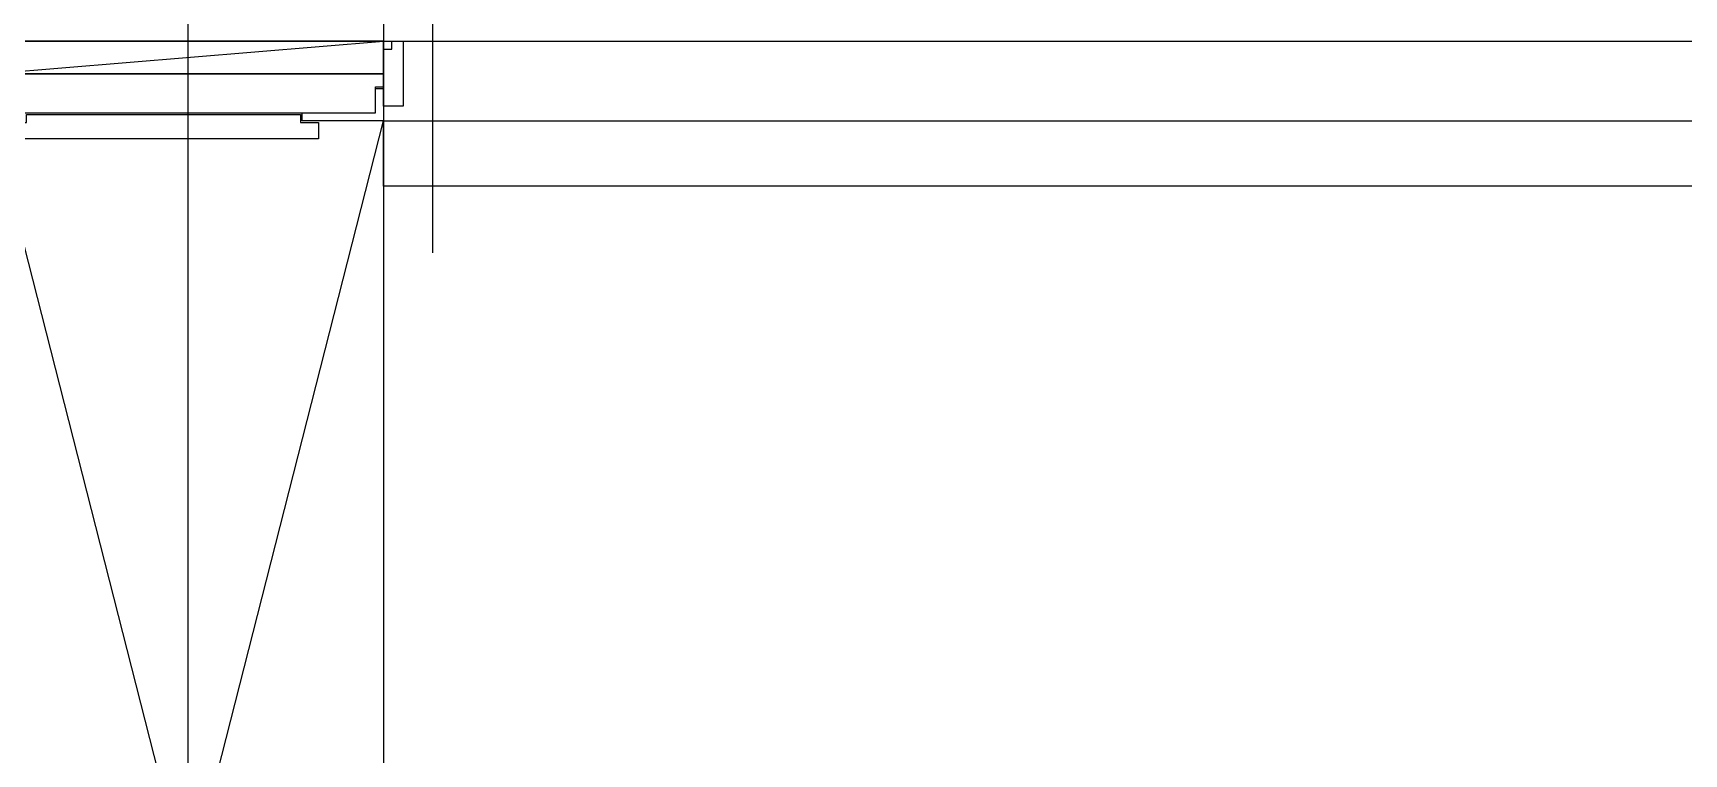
# Model space of a CAD drawing. Header units: millimetres. Extents: x 7294529 to 7346664, y 234399 to 276449.
# Drawn here: x 7315814 to 7316827, y 248717 to 249159 of the extents above; entities that cross this region are included whole.
import ezdxf
from ezdxf.xclip import XClip

# ---------------------------------------------------------------- set-up
doc = ezdxf.new("R2010")
doc.units = ezdxf.units.MM
doc.header["$LTSCALE"] = 100
doc.header["$XCLIPFRAME"] = 2
doc.linetypes.add('U-59C-EX$0$CEN', pattern=[62, 60, -1, 0, -1])
doc.linetypes.add('U-59C-EX$0$DASHDOTX2', pattern=[2, 1, -0.5, 0, -0.5])
for name, color, linetype in [('BP', 7, 'Continuous'), ('U-59C-EX$0$C-DOOR', 1, 'Continuous'), ('U-59C-EX$0$CEN', 1, 'U-59C-EX$0$CEN'), ('U-59C-EX$0$DOR', 4, 'Continuous')]:
    doc.layers.add(name, color=color, linetype=linetype)
doc.layers.add('U-59C-EX$0$MC', color=152, linetype='Continuous', plot=False)

# ---------------------------------------------------------------- blocks, each defined once
blk = doc.blocks.new('U-59C-EX$0$A$C424087ba')
at = {"layer": 'U-59C-EX$0$C-DOOR', "elevation": 0}
blk.add_lwpolyline([(0, -49), (0, -991), (-240, -49), (-240, -991)], close=True, dxfattribs=at)
at = {"layer": 'U-59C-EX$0$C-DOOR', "color": 1, "linetype": 'U-59C-EX$0$DASHDOTX2', "ltscale": 10}
blk.add_arc((-239.4, -47.5, 0), 943.5, 182.5226, 269.9627, dxfattribs=at)
at = {"layer": 'U-59C-EX$0$DOR', "color": 8}
blk.add_line((0, -20), (-240, 0), dxfattribs=at)
at = {"layer": 'U-59C-EX$0$DOR'}
for points in [[(-252, 0), (-252, -40), (-240, -40), (-240, -5), (-245, -5), (-245, 0)], [(0, -20), (0, -28), (-5, -28), (-5, -44), (-235, -44), (-235, -28), (-240, -28), (-240, -20)], [(-240, -49), (-190, -49), (-190, -44), (-235, -44), (-235, -29), (-240, -29)], [(-21, -45), (-189, -45), (-189, -50), (-200, -50), (-200, -60), (-10, -60), (-10, -50), (-21, -50)]]:
    blk.add_lwpolyline(points, close=True, dxfattribs=at)
at = {"layer": 'U-59C-EX$0$DOR', "color": 8}
blk.add_lwpolyline([(0, -20), (-240, -20), (-240, 0), (0, 0)], close=True, dxfattribs=at)
at = {"layer": 'U-59C-EX$0$DOR', "color": 4, "elevation": 0}
blk.add_lwpolyline([(-240, -49), (-1182, -49), (-1182, -89), (-240, -89)], close=True, dxfattribs=at)
blk = doc.blocks.new('U-59C-EX')
at = {"layer": 'U-59C-EX$0$CEN'}
blk.add_line((9635, 2175), (9635, -7185), dxfattribs=at)
at = {"layer": 'U-59C-EX$0$MC'}
for p, q in [((9785, 2175), (9785, -1985)), ((9755, -1585), (9755, -7185)), ((9435, -1855), (11565, -1855))]:
    blk.add_line(p, q, dxfattribs=at)
at = {"layer": 'U-59C-EX$0$DOR', "xscale": -1.000000000000001}
blk.add_blockref('U-59C-EX$0$A$C424087ba', (9515, -1855), dxfattribs=at)

msp = doc.modelspace()

# ---------------------------------------------------------------- block references
at = {"layer": 'BP'}
ref = msp.add_blockref('U-59C-EX', (7306274.4, 251009.4), dxfattribs=at)
XClip(ref).set_block_clipping_path([(12590, -7184.9999999999), (0, -7184.9999999999), (0, 300.0000000002), (4055.0000000028, 300.0000000099), (4055.0000000028, 1674.9999999992), (4320, 1674.9999999992), (4820, 2135.0000000001), (12590.0000000009, 2135.0000000001)])

doc.saveas('drawing.dxf')
